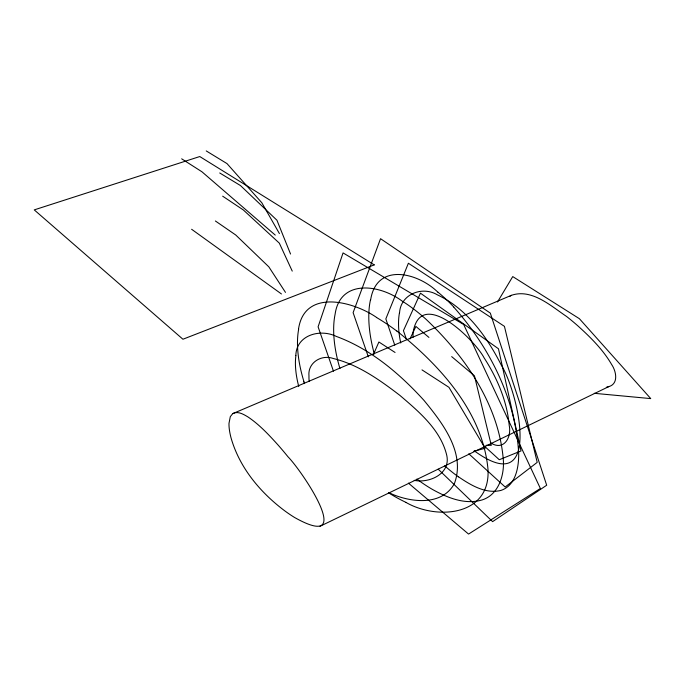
<?xml version="1.0" encoding="UTF-8"?>
<svg xmlns="http://www.w3.org/2000/svg" width="685" height="685" viewBox="0 0 685 685"><rect width="100%" height="100%" fill="white"/><g stroke="black" fill="none" stroke-linecap="round" stroke-linejoin="round"><path stroke-width="1.03" d="M295.826 355.566C296.254 334.931 320.263 328.483 336.335 336.429C370.688 349.033 399.458 373.513 423.852 400.228C442.296 422.688 465.843 452.845 454.429 483.524C441.679 506.814 409.467 502.413 389.157 492.84M399.552 312.805C400.665 294.122 422.26 285.722 437.415 294.858C466.905 308.781 486.984 336.797 501.334 365.173C518.759 393.25 542.734 500.589 474.448 450.953M298.532 329.04C304.465 288.351 353.374 301.357 376.639 317.48M370.611 300.039C376.459 261.978 418.021 272.579 437.989 292.307M373.445 354.445L378.891 341.995L395.057 352.458M409.998 338.921L415.898 326.428L428.913 337.405M497.498 301.982L512.748 276.586L579.382 318.688L650.75 398.601L594.272 393.31M232.763 413.603L230.306 416.66L228.995 423.339A34.43 12.193 66.7 0 0 230.931 437.475C239.356 467.667 260.557 492.926 285.397 511.318A256.318 102.168 69.2 0 0 294.704 517.56C357.322 552.709 302.068 470.963 288.017 456.818A225.065 73.697 64.5 0 0 277.776 444.693C268.734 434.684 259.401 424.674 248.167 417.079C243.749 414.442 237.909 410.726 232.763 413.603L511.353 295.338C531.688 288.317 550.826 305.904 566.555 316.461A201.75 106.483 61.1 0 1 578.131 326.103C590.744 337.534 603.083 349.752 611.679 364.574C616.192 371.167 618.872 383.908 608.674 386.665L319.981 526.311M509.897 296.314L511.353 295.338M606.345 387.273L608.674 386.665M473.797 451.235L485.151 448.307L448.958 387.333L422.003 369.891M486.11 445.293L491.291 445.336L474.448 375.808L451.68 356.611M414.202 480.365C429.512 483.447 450.816 473.772 446.766 455.379C440.669 429.769 418.989 411.753 399.852 395.356C379.738 379.961 358.229 364.591 333.261 358.495C321.402 354.231 307.599 362.69 308.969 375.937A40.287 18.529 64.4 0 0 309.183 381.442M490.631 442.844C503.809 451.372 511.798 437.39 509.212 425.428C507.088 401.162 497.19 378.086 484.064 357.793C475.013 340.419 421.309 286.655 413.166 331.917A38.643 18.067 68 0 0 413.089 337.294M406.068 502.473C437.253 520.377 490.725 515.831 487.985 469.251C482.625 411.831 439.933 365.49 396.812 330.958M219.739 172.98L240.461 185.549L276.937 220.227L290.551 254.032M206.245 150.923L226.992 163.587L261.833 202.769L279.42 233.594M181.662 158.817L201.955 171.798L275.259 235.101M222.659 196.175L243.338 209.97L279.309 243.124L292.247 271.114M458.419 476.76C470.672 485.083 485.528 494.21 500.94 490.426C515.694 485.519 518.725 467.624 518.708 454.078C516.019 399.432 489.724 347.492 453.753 307.094M215.39 220.99L235.734 234.998L268.837 266.85L285.482 292.392M191.62 229.278L281.441 293.959M408.423 483.122L468.557 534.077L540.379 488.474L463.685 324.51L343.057 252.911L318.097 326.822L333.467 371.184M484.346 446.089L499.279 459.729L521.028 450.935L498.457 348.768L420.453 293.163L403.431 330.667L406.556 339.649M468.814 453.804L505.17 487.001L537.211 462.366L504.434 326.351L408.388 263.245L385.835 318.902L394.774 345.154M438.203 469.182L492.609 521.636L546.681 485.237L490.314 313.105L380.543 238.697L353.117 312.651L368.316 356.834M303.729 381.622L304.38 383.609M339.948 368.504L339.349 366.535A89.641 41.648 66.2 0 1 335.085 314.329C340.145 278.47 380.098 284.652 401.889 300.921A192.185 87.397 64 0 1 425.616 318.885C465.295 356.268 499.596 405.803 503.449 461.613C503.972 476.769 498.004 494.844 482.197 499.913C465.115 505.05 447.331 497.755 432.526 489.475A204.044 102.074 67.2 0 1 416.882 479.072M373.984 351.85L374.532 353.82M400.734 342.979A63.208 30.046 67.5 0 1 399.483 312.728M373.762 351.816A88.331 40.749 67.7 0 1 370.465 299.867M458.436 476.854A204.618 82.414 66.8 0 1 444.753 465.851M437.989 292.221A192.262 86.712 71.7 0 1 453.761 307M298.746 386.443A65.871 29.823 64.8 0 1 295.894 355.635M303.952 381.656A90.788 42.419 64.7 0 1 298.669 329.194M406.059 502.405A207.221 122.478 67.7 0 1 388.489 492.729M376.656 317.575A195.148 88.082 56.4 0 1 396.82 331.06M374.241 264.881L182.929 339.238L34.25 209.884L199.772 156.548L374.241 264.881"/></g></svg>
